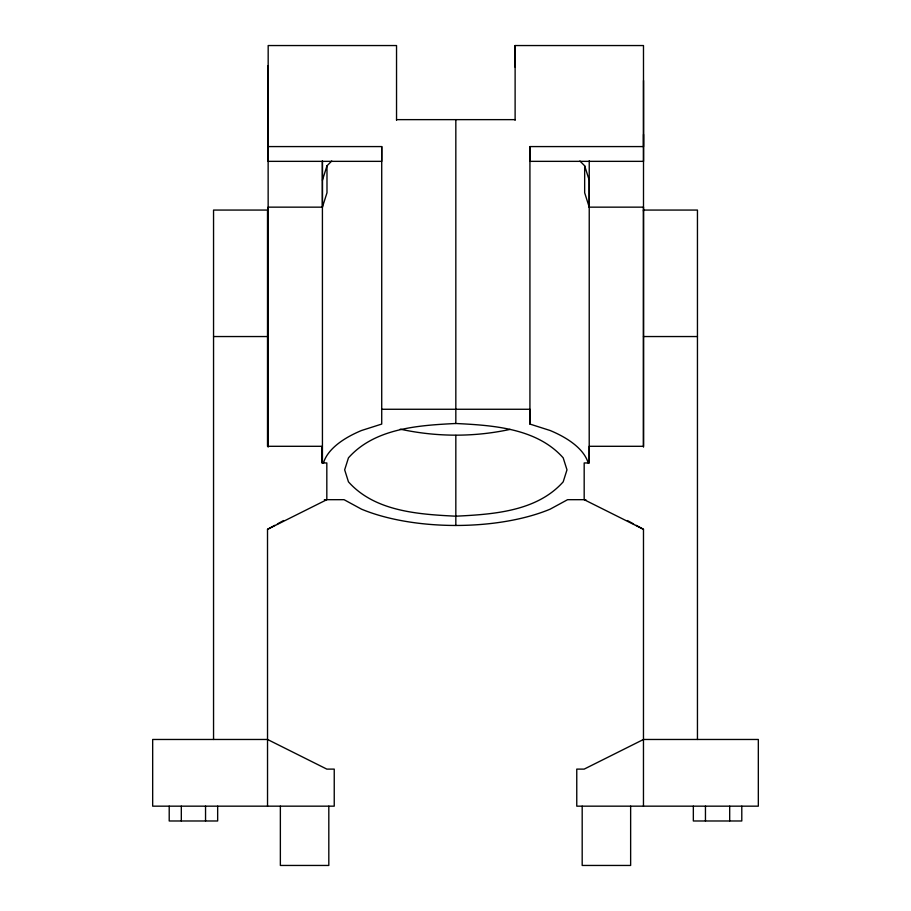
<?xml version="1.0" encoding="UTF-8"?>
<svg xmlns="http://www.w3.org/2000/svg" width="911" height="911" viewBox="0 0 911 911"><rect width="100%" height="100%" fill="white"/><g stroke="black" fill="none" stroke-linecap="round" stroke-linejoin="round"><path stroke-width="1.37" d="M322.437 462.742L322.414 160.78M268.164 106.12L268.164 126.322L268.164 65.751L268.13 146.58L381.72 146.58L381.709 161.349L268.13 161.349L268.176 45.55L396.536 45.55L396.536 120.286M515.114 120.286L515.114 45.55L643.485 45.55L643.519 146.58L529.929 146.58L529.929 424.07L550.142 430.504A133.393 55.628 0 0 1 588.278 463.243M579.908 161.019L584.668 165.813L584.657 192.756L589.235 207.161L589.212 462.742M643.485 447.119L643.496 207.15L589.235 207.161L589.235 160.78M643.496 211.124L643.519 134.407M643.462 806.167L643.485 529.325L636.072 525.283M322.437 180.207L326.981 165.813L331.741 161.019M268.164 447.119L268.153 207.15L322.414 207.161L326.992 192.756L326.981 165.813M267.538 806.167L267.515 529.325L274.928 525.283M277.399 523.927L283.583 520.545M267.515 529.325L326.821 499.683L326.821 462.947L321.788 462.947L321.788 446.299L267.515 446.299L267.515 210.065L213.55 210.065L213.55 739.47M510.069 429.388C473.971 437.234 436.323 437.007 400.248 429.161M455.83 423.49C418.627 425.346 374.888 428.124 348.457 457.846L344.665 469.837L348.457 481.839C374.888 511.549 418.627 514.339 455.83 516.195C493.022 514.339 536.761 511.549 563.192 481.839L566.984 469.837L563.192 457.846C536.761 428.124 493.022 425.346 455.83 423.49L455.83 119.637M396.536 119.637L515.114 119.637M213.55 336.546L267.515 336.546M643.485 336.546L697.45 336.546M381.72 409.267L529.929 409.267L529.929 424.07M324.373 499.683L344.051 499.683L361.508 509.169A133.393 55.628 0 0 0 550.142 509.169L567.599 499.683L585.864 499.683M643.485 529.325L584.179 499.683L584.179 462.947L589.212 462.947L589.212 446.299L643.485 446.299L643.485 210.065L697.45 210.065L697.45 739.47M627.417 520.545L633.6 523.927M584.668 165.813L589.212 180.207L589.235 207.161M322.403 161.361L322.414 207.161M268.13 134.407L268.153 211.124M741.793 806.167L741.793 820.982L693.339 820.982L693.339 806.167M729.688 806.167L729.688 820.982M705.456 806.167L705.456 820.982M643.519 80.521L643.519 161.349L529.94 161.349L529.929 146.58M630.64 806.167L630.64 865.45L582.186 865.45L582.186 806.167M515.114 45.55L515.114 67.163M455.83 435.367L455.83 525.465M381.72 146.58L381.72 424.07L361.508 430.504A133.393 55.628 0 0 0 323.371 463.243M328.814 806.167L328.814 865.45L280.36 865.45L280.36 806.167M217.661 806.167L217.661 820.982L169.207 820.982L169.207 806.167M205.544 806.167L205.544 820.982M181.312 806.167L181.312 820.982M643.485 739.47L584.179 769.112L576.765 769.112L576.765 806.167L758.328 806.167L758.328 739.47L643.485 739.47M267.515 739.47L152.672 739.47L152.672 806.167L334.235 806.167L334.235 769.112L326.821 769.112L267.515 739.47"/></g></svg>
